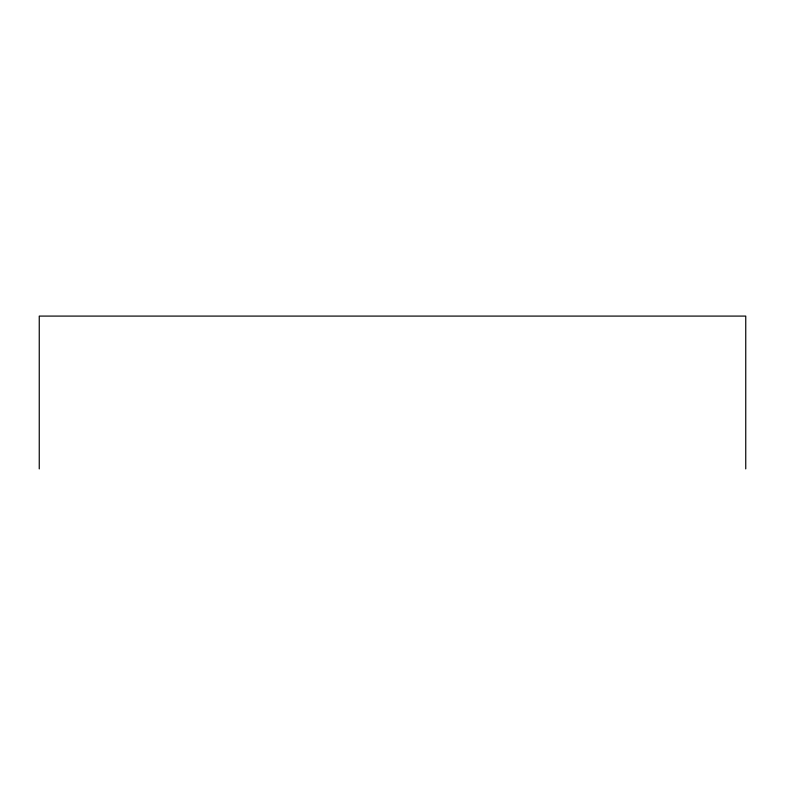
<?xml version="1.0" encoding="UTF-8"?>
<svg xmlns="http://www.w3.org/2000/svg" width="785" height="785" viewBox="0 0 785 785"><rect width="100%" height="100%" fill="white"/><g stroke="black" fill="none" stroke-linecap="round" stroke-linejoin="round"><path stroke-width="1.18" d="M745.75 468.91L745.75 316.09L39.25 316.09L39.25 468.91"/></g></svg>
